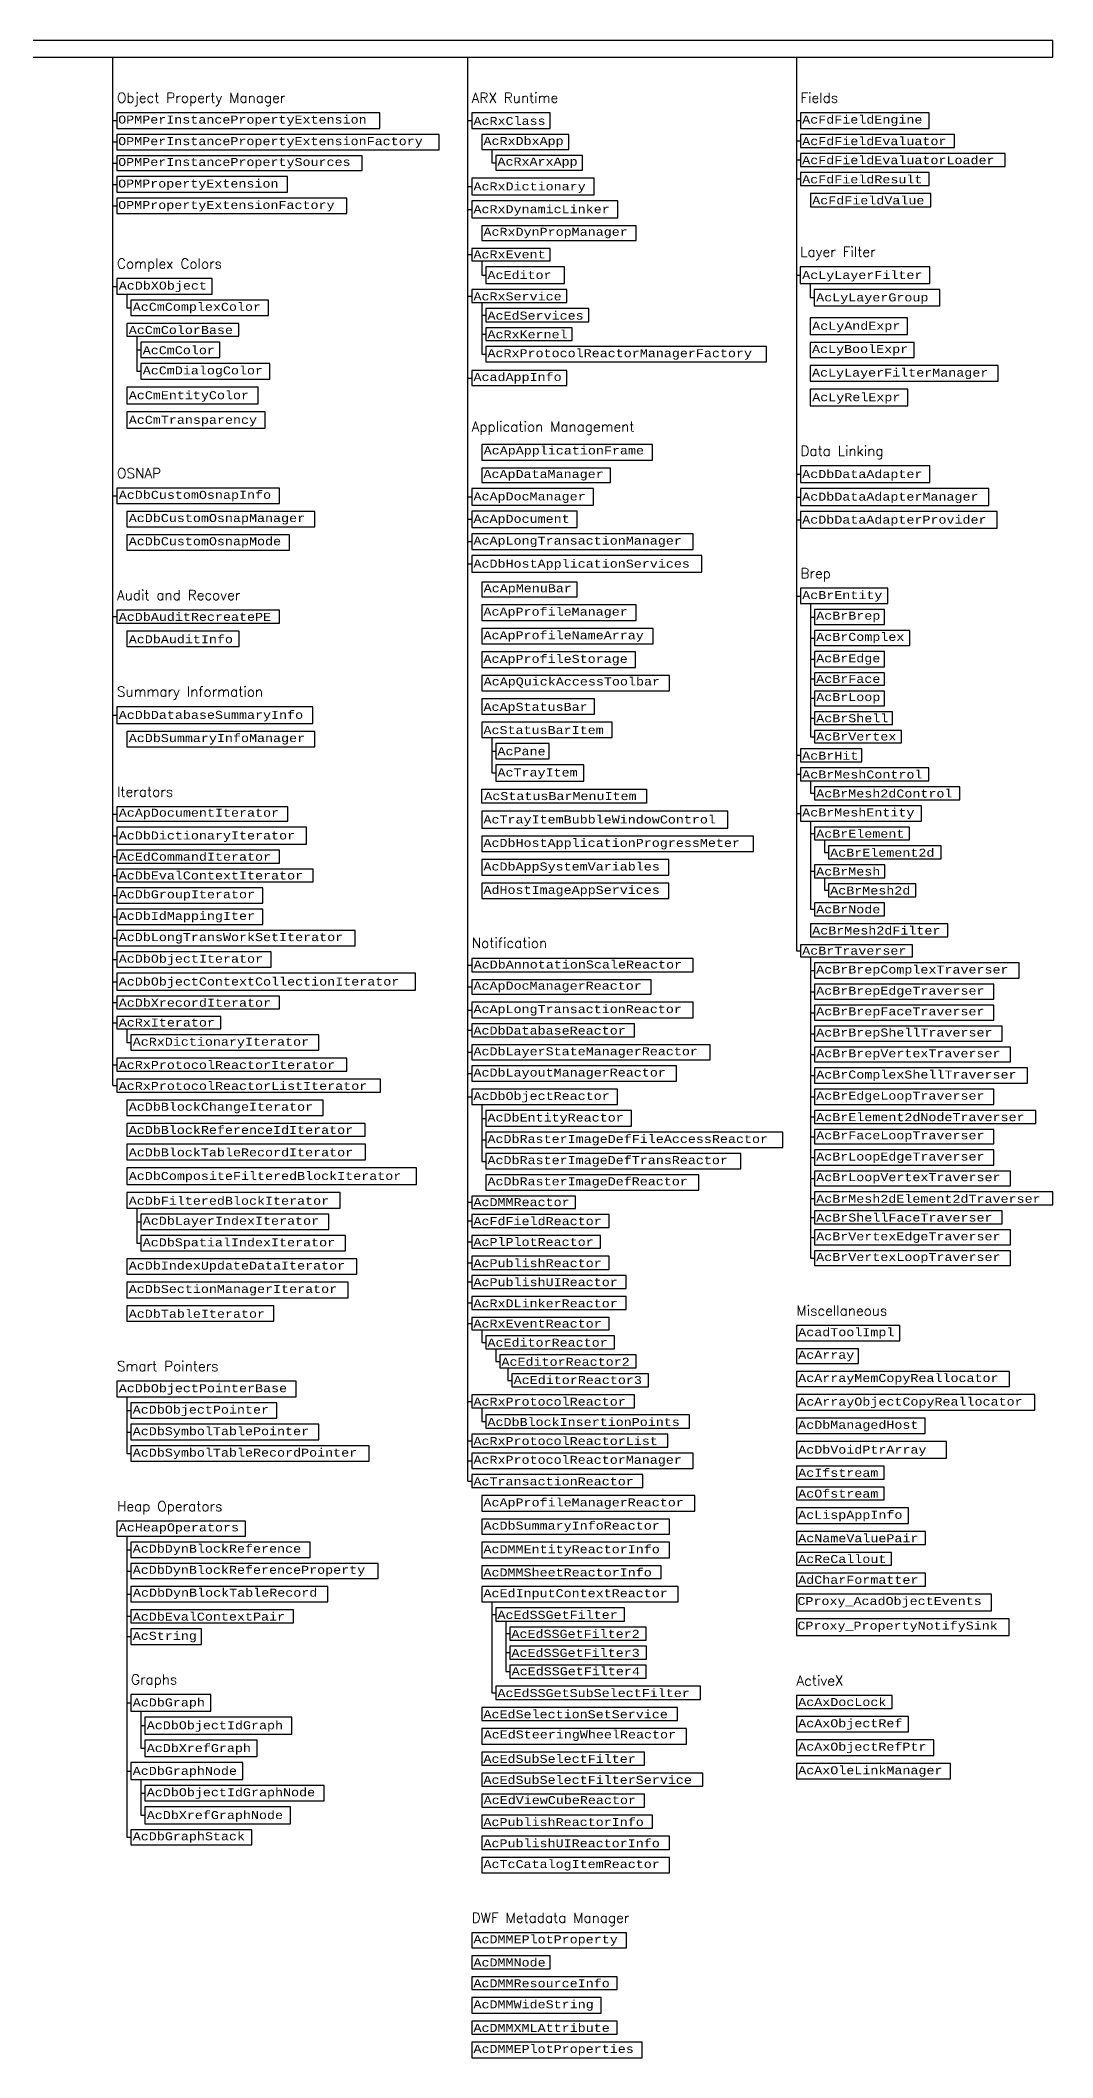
# Model space of a CAD drawing. Header units: inches. Extents: x 350 to 856, y -216 to 10.
# Drawn here: x 427.1 to 477.7, y -100.7 to 0.1 of the extents above; entities that cross this region are included whole.
import ezdxf

# ---------------------------------------------------------------- set-up
doc = ezdxf.new("R2010")
doc.units = ezdxf.units.IN
doc.header["$MEASUREMENT"] = 0
for name, color, linetype in [('Raptor Unmanaged', 7, 'Continuous'), ('Unmanaged', 7, 'Continuous'), ('Unmanaged w Wrappers', 3, 'Continuous')]:
    doc.layers.add(name, color=color, linetype=linetype)
doc.styles.add('Categories', font='romanc.shx', dxfattribs={"height": 0.5})
doc.styles.add('Unmanaged', font='COUR.TTF', dxfattribs={"height": 0.2})

msp = doc.modelspace()

# ---------------------------------------------------------------- linework, layer by layer
for p, q in [((430.74, -52.15), (430.74, -0.74)), ((448.48, -71.92), (448.48, -0.74)), ((464.92, -0.74), (464.92, -45.42)), ((430.74, -3.91), (430.94, -3.91)), ((448.48, -3.91), (448.68, -3.91)), ((464.92, -3.91), (465.12, -3.91)), ((430.74, -4.98), (430.94, -4.98)), ((464.92, -4.92), (465.12, -4.92)), ((430.74, -6.04), (430.94, -6.04)), ((449.68, -5.36), (449.68, -6.02)), ((449.68, -6.02), (449.88, -6.02)), ((464.92, -5.88), (465.12, -5.88)), ((464.92, -6.83), (465.12, -6.83)), ((430.74, -7.1), (430.94, -7.1)), ((448.48, -7.21), (448.68, -7.21)), ((430.74, -8.18), (430.94, -8.18)), ((448.48, -8.35), (448.68, -8.35)), ((448.48, -10.61), (448.68, -10.61)), ((449.18, -10.92), (449.18, -11.64)), ((449.18, -11.64), (449.38, -11.64)), ((464.91, -11.64), (465.11, -11.64)), ((465.61, -12.06), (465.61, -12.76)), ((430.74, -12.2), (430.94, -12.2)), ((431.44, -12.59), (431.44, -13.27)), ((448.48, -12.69), (448.68, -12.69)), ((449.18, -13.01), (449.18, -15.59)), ((465.61, -12.76), (465.81, -12.76)), ((431.44, -13.27), (431.64, -13.27)), ((449.18, -13.64), (449.38, -13.64)), ((431.94, -14.69), (431.94, -16.44)), ((449.18, -14.59), (449.38, -14.59)), ((431.94, -15.37), (432.14, -15.37)), ((449.18, -15.59), (449.38, -15.59)), ((431.94, -16.44), (432.14, -16.44)), ((448.48, -16.78), (448.68, -16.78)), ((464.92, -21.59), (465.12, -21.59)), ((430.74, -22.67), (430.94, -22.67)), ((448.48, -22.72), (448.68, -22.72)), ((464.92, -22.73), (465.12, -22.73)), ((448.48, -23.84), (448.68, -23.84)), ((464.92, -23.87), (465.12, -23.87)), ((448.48, -24.96), (448.68, -24.96)), ((448.48, -26.07), (448.68, -26.07)), ((464.92, -27.68), (465.12, -27.68)), ((465.62, -28.06), (465.62, -34.71)), ((430.74, -28.7), (430.94, -28.7)), ((465.62, -28.73), (465.82, -28.73)), ((465.62, -29.78), (465.82, -29.78)), ((465.62, -30.84), (465.82, -30.84)), ((465.62, -31.82), (465.82, -31.82)), ((465.62, -32.79), (465.82, -32.79)), ((430.74, -33.63), (430.94, -33.63)), ((465.62, -33.78), (465.82, -33.78)), ((449.68, -34.75), (449.68, -36.52)), ((465.62, -34.71), (465.82, -34.71)), ((449.68, -35.43), (449.88, -35.43)), ((464.92, -35.64), (465.12, -35.64)), ((449.68, -36.52), (449.88, -36.52)), ((464.92, -36.59), (465.12, -36.59)), ((465.62, -36.91), (465.62, -37.53)), ((465.62, -37.53), (465.82, -37.53)), ((430.74, -38.58), (430.94, -38.58)), ((464.92, -38.55), (465.12, -38.55)), ((465.62, -38.93), (465.62, -43.34)), ((430.74, -39.66), (430.94, -39.66)), ((465.62, -39.55), (465.82, -39.55)), ((466.32, -39.87), (466.32, -40.5)), ((430.74, -40.7), (430.94, -40.7)), ((466.32, -40.5), (466.52, -40.5)), ((430.74, -41.65), (430.94, -41.65)), ((465.62, -41.44), (465.82, -41.44)), ((466.32, -41.76), (466.32, -42.39)), ((430.74, -42.65), (430.94, -42.65)), ((465.62, -43.34), (465.82, -43.34)), ((466.32, -42.39), (466.52, -42.39)), ((430.74, -43.71), (430.94, -43.71)), ((430.74, -44.78), (430.94, -44.78)), ((430.74, -45.85), (430.94, -45.85)), ((448.48, -46.13), (448.68, -46.13)), ((464.92, -45.42), (465.12, -45.42)), ((465.62, -45.72), (465.62, -60.78)), ((430.74, -46.96), (430.94, -46.96)), ((448.48, -47.22), (448.68, -47.22)), ((465.62, -46.4), (465.82, -46.4)), ((430.74, -48), (430.94, -48)), ((448.48, -48.38), (448.68, -48.38)), ((465.62, -47.46), (465.82, -47.46)), ((430.74, -49.01), (430.94, -49.01)), ((431.44, -49.31), (431.44, -50)), ((448.48, -49.39), (448.68, -49.39)), ((465.62, -48.51), (465.82, -48.51)), ((431.44, -50), (431.64, -50)), ((465.62, -49.56), (465.82, -49.56)), ((430.74, -51.11), (430.94, -51.11)), ((448.48, -50.49), (448.68, -50.49)), ((465.62, -50.6), (465.82, -50.6)), ((430.74, -52.15), (430.94, -52.15)), ((448.48, -51.55), (448.68, -51.55)), ((465.62, -51.65), (465.82, -51.65)), ((448.48, -52.72), (448.68, -52.72)), ((449.18, -53.1), (449.18, -55.94)), ((465.62, -52.71), (465.82, -52.71)), ((449.18, -53.79), (449.38, -53.79)), ((465.62, -53.72), (465.82, -53.72)), ((449.18, -54.87), (449.38, -54.87)), ((465.62, -54.71), (465.82, -54.71)), ((449.18, -55.94), (449.38, -55.94)), ((465.62, -55.75), (465.82, -55.75)), ((465.62, -56.8), (465.82, -56.8)), ((431.94, -58.28), (431.94, -60.03)), ((448.48, -57.98), (448.68, -57.98)), ((448.48, -57.98), (448.68, -57.98)), ((448.48, -57.98), (448.68, -57.98)), ((465.62, -57.79), (465.82, -57.79)), ((431.94, -58.96), (432.14, -58.96)), ((448.48, -58.92), (448.68, -58.92)), ((465.62, -58.74), (465.82, -58.74)), ((431.94, -60.03), (432.14, -60.03)), ((448.48, -59.96), (448.68, -59.96)), ((465.62, -59.74), (465.82, -59.74)), ((448.48, -61.01), (448.68, -61.01)), ((465.62, -60.78), (465.82, -60.78)), ((448.48, -61.97), (448.68, -61.97)), ((448.48, -63.02), (448.68, -63.02)), ((448.48, -64.05), (448.68, -64.05)), ((449.18, -64.36), (449.18, -64.99)), ((449.18, -64.99), (449.38, -64.99)), ((449.88, -65.31), (449.88, -65.94)), ((449.88, -65.94), (450.08, -65.94)), ((450.48, -66.27), (450.48, -66.9)), ((450.48, -66.9), (450.68, -66.9)), ((431.44, -67.71), (431.44, -70.55)), ((431.44, -68.39), (431.64, -68.39)), ((448.48, -67.94), (448.68, -67.94)), ((449.18, -68.26), (449.18, -68.95)), ((431.44, -69.47), (431.64, -69.47)), ((449.18, -68.95), (449.38, -68.95)), ((431.44, -70.55), (431.64, -70.55)), ((448.48, -69.91), (448.68, -69.91)), ((448.48, -70.91), (448.68, -70.91)), ((448.48, -71.92), (448.68, -71.92)), ((431.44, -74.67), (431.44, -89.73)), ((431.44, -75.36), (431.64, -75.36)), ((431.44, -76.42), (431.64, -76.42)), ((431.44, -77.58), (431.64, -77.58)), ((449.68, -77.96), (449.68, -82.51)), ((449.68, -78.59), (449.88, -78.59)), ((431.44, -78.68), (431.64, -78.68)), ((450.38, -78.92), (450.38, -81.45)), ((450.38, -79.54), (450.58, -79.54)), ((431.44, -79.7), (431.64, -79.7)), ((450.38, -80.5), (450.58, -80.5)), ((450.38, -81.45), (450.58, -81.45)), ((449.68, -82.51), (449.88, -82.51)), ((431.44, -83.01), (431.64, -83.01)), ((432.14, -83.42), (432.14, -85.28)), ((432.14, -84.14), (432.34, -84.14)), ((432.14, -85.28), (432.34, -85.28)), ((431.44, -86.42), (431.64, -86.42)), ((432.14, -86.84), (432.14, -88.63)), ((432.14, -87.52), (432.34, -87.52)), ((432.14, -88.63), (432.34, -88.63)), ((431.44, -89.73), (431.64, -89.73))]:
    msp.add_line(p, q)
for points in [[(349.9, 0.1), (349.9, -0.74), (477.74, -0.74), (477.74, 0.1)], [(430.94, -3.52), (430.94, -4.3), (444.08, -4.3), (444.08, -3.52)], [(448.68, -3.52), (448.68, -4.3), (452.6, -4.3), (452.6, -3.52)], [(465.12, -3.52), (465.12, -4.3), (471.56, -4.3), (471.56, -3.52)], [(430.94, -4.6), (430.94, -5.37), (447.05, -5.37), (447.05, -4.6)], [(449.18, -4.6), (449.18, -5.36), (453.53, -5.36), (453.53, -4.6)], [(465.12, -4.6), (465.12, -5.25), (472.83, -5.25), (472.83, -4.6)], [(430.94, -5.67), (430.94, -6.41), (443.21, -6.41), (443.21, -5.67)], [(449.88, -5.66), (449.88, -6.39), (454.23, -6.39), (454.23, -5.66)], [(465.12, -5.55), (465.12, -6.21), (475.36, -6.21), (475.36, -5.55)], [(430.94, -6.71), (430.94, -7.49), (439.46, -7.49), (439.46, -6.71)], [(448.68, -6.79), (448.68, -7.63), (454.81, -7.63), (454.81, -6.79)], [(465.12, -6.51), (465.12, -7.16), (471.56, -7.16), (471.56, -6.51)], [(430.94, -7.79), (430.94, -8.56), (442.43, -8.56), (442.43, -7.79)], [(448.68, -7.93), (448.68, -8.77), (455.99, -8.77), (455.99, -7.93)], [(465.62, -7.56), (465.62, -8.22), (471.64, -8.22), (471.64, -7.56)], [(449.18, -9.17), (449.18, -9.9), (456.9, -9.9), (456.9, -9.17)], [(448.68, -10.3), (448.68, -10.92), (452.6, -10.92), (452.6, -10.3)], [(430.94, -11.81), (430.94, -12.59), (435.7, -12.59), (435.7, -11.81)], [(449.38, -11.22), (449.38, -12.06), (453.32, -12.06), (453.32, -11.22)], [(465.11, -11.22), (465.11, -12.06), (471.6, -12.06), (471.6, -11.22)], [(431.64, -12.89), (431.64, -13.65), (438.51, -13.65), (438.51, -12.89)], [(448.68, -12.36), (448.68, -13.01), (453.44, -13.01), (453.44, -12.36)], [(465.81, -12.36), (465.81, -13.17), (472.09, -13.17), (472.09, -12.36)], [(431.44, -14.05), (431.44, -14.69), (437.04, -14.69), (437.04, -14.05)], [(449.38, -13.31), (449.38, -13.97), (454.54, -13.97), (454.54, -13.31)], [(465.61, -13.77), (465.61, -14.6), (470.48, -14.6), (470.48, -13.77)], [(432.14, -14.99), (432.14, -15.76), (436.08, -15.76), (436.08, -14.99)], [(449.38, -14.27), (449.38, -14.91), (453.71, -14.91), (453.71, -14.27)], [(465.61, -15), (465.61, -15.76), (470.81, -15.76), (470.81, -15)], [(432.14, -16.06), (432.14, -16.83), (438.59, -16.83), (438.59, -16.06)], [(449.38, -15.21), (449.38, -15.97), (463.42, -15.97), (463.42, -15.21)], [(448.68, -16.4), (448.68, -17.16), (453.44, -17.16), (453.44, -16.4)], [(465.61, -16.16), (465.61, -16.94), (475.01, -16.94), (475.01, -16.16)], [(431.44, -17.23), (431.44, -18.07), (438, -18.07), (438, -17.23)], [(465.61, -17.34), (465.61, -18.17), (470.5, -18.17), (470.5, -17.34)], [(431.44, -18.47), (431.44, -19.29), (438.35, -19.29), (438.35, -18.47)], [(449.18, -20.1), (449.18, -20.88), (457.72, -20.88), (457.72, -20.1)], [(465.12, -21.17), (465.12, -22.01), (471.6, -22.01), (471.6, -21.17)], [(449.18, -21.28), (449.18, -22.01), (455.63, -22.01), (455.63, -21.28)], [(430.94, -22.29), (430.94, -23.05), (439.06, -23.05), (439.06, -22.29)], [(448.68, -22.31), (448.68, -23.13), (454.77, -23.13), (454.77, -22.31)], [(465.12, -22.31), (465.12, -23.15), (474.55, -23.15), (474.55, -22.31)], [(431.44, -23.45), (431.44, -24.22), (440.83, -24.22), (440.83, -23.45)], [(448.68, -23.43), (448.68, -24.25), (453.96, -24.25), (453.96, -23.43)], [(465.12, -23.45), (465.12, -24.29), (474.96, -24.29), (474.96, -23.45)], [(431.44, -24.62), (431.44, -25.38), (439.56, -25.38), (439.56, -24.62)], [(448.68, -24.57), (448.68, -25.35), (459.76, -25.35), (459.76, -24.57)], [(448.68, -25.65), (448.68, -26.49), (460.19, -26.49), (460.19, -25.65)], [(449.18, -26.99), (449.18, -27.72), (453.95, -27.72), (453.95, -26.99)], [(449.18, -28.12), (449.18, -28.9), (456.9, -28.9), (456.9, -28.12)], [(465.12, -27.29), (465.12, -28.06), (469.49, -28.06), (469.49, -27.29)], [(430.94, -28.38), (430.94, -29.03), (439.06, -29.03), (439.06, -28.38)], [(465.82, -28.36), (465.82, -29.1), (469.33, -29.1), (469.33, -28.36)], [(431.44, -29.43), (431.44, -30.21), (437.05, -30.21), (437.05, -29.43)], [(449.18, -29.3), (449.18, -30.07), (457.76, -30.07), (457.76, -29.3)], [(465.82, -29.4), (465.82, -30.16), (470.6, -30.16), (470.6, -29.4)], [(449.18, -30.47), (449.18, -31.25), (456.88, -31.25), (456.88, -30.47)], [(465.82, -30.46), (465.82, -31.22), (469.32, -31.22), (469.32, -30.46)], [(449.18, -31.65), (449.18, -32.42), (458.58, -32.42), (458.58, -31.65)], [(465.82, -31.52), (465.82, -32.13), (469.32, -32.13), (469.32, -31.52)], [(430.94, -33.21), (430.94, -34.05), (440.73, -34.05), (440.73, -33.21)], [(449.18, -32.82), (449.18, -33.59), (454.83, -33.59), (454.83, -32.82)], [(465.82, -32.43), (465.82, -33.16), (469.33, -33.16), (469.33, -32.43)], [(449.18, -33.99), (449.18, -34.75), (455.71, -34.75), (455.71, -33.99)], [(465.82, -33.46), (465.82, -34.1), (469.73, -34.1), (469.73, -33.46)], [(431.44, -34.45), (431.44, -35.21), (440.83, -35.21), (440.83, -34.45)], [(449.88, -35.05), (449.88, -35.81), (452.56, -35.81), (452.56, -35.05)], [(465.82, -34.4), (465.82, -35.01), (470.18, -35.01), (470.18, -34.4)], [(449.88, -36.11), (449.88, -36.93), (454.29, -36.93), (454.29, -36.11)], [(465.12, -35.31), (465.12, -35.97), (468.2, -35.97), (468.2, -35.31)], [(465.12, -36.27), (465.12, -36.91), (471.55, -36.91), (471.55, -36.27)], [(465.82, -37.21), (465.82, -37.86), (473.09, -37.86), (473.09, -37.21)], [(430.94, -38.21), (430.94, -38.94), (439.49, -38.94), (439.49, -38.21)], [(449.18, -38.04), (449.18, -37.33), (457.43, -37.33), (457.43, -38.04)], [(465.12, -38.16), (465.12, -38.93), (471.17, -38.93), (471.17, -38.16)], [(430.94, -39.24), (430.94, -40.08), (440.42, -40.08), (440.42, -39.24)], [(449.18, -38.44), (449.18, -39.28), (461.49, -39.28), (461.49, -38.44)], [(465.82, -39.23), (465.82, -39.87), (470.58, -39.87), (470.58, -39.23)], [(449.18, -39.68), (449.18, -40.45), (462.78, -40.45), (462.78, -39.68)], [(466.52, -40.17), (466.52, -40.82), (472.16, -40.82), (472.16, -40.17)], [(430.94, -40.38), (430.94, -41.03), (439.07, -41.03), (439.07, -40.38)], [(430.94, -41.33), (430.94, -41.97), (440.75, -41.97), (440.75, -41.33)], [(449.18, -40.85), (449.18, -41.63), (458.54, -41.63), (458.54, -40.85)], [(465.82, -41.12), (465.82, -41.76), (469.34, -41.76), (469.34, -41.12)], [(430.94, -42.27), (430.94, -43.03), (438.23, -43.03), (438.23, -42.27)], [(449.18, -42.03), (449.18, -42.8), (458.54, -42.8), (458.54, -42.03)], [(466.52, -42.06), (466.52, -42.72), (470.9, -42.72), (470.9, -42.06)], [(430.94, -43.33), (430.94, -44.1), (438.23, -44.1), (438.23, -43.33)], [(465.82, -43.02), (465.82, -43.66), (469.32, -43.66), (469.32, -43.02)], [(465.62, -44.06), (465.62, -44.71), (472.49, -44.71), (472.49, -44.06)], [(430.94, -44.4), (430.94, -45.16), (442.86, -45.16), (442.86, -44.4)], [(465.12, -45.11), (465.12, -45.72), (470.73, -45.72), (470.73, -45.11)], [(430.94, -45.46), (430.94, -46.24), (438.65, -46.24), (438.65, -45.46)], [(448.68, -45.8), (448.68, -46.46), (459.76, -46.46), (459.76, -45.8)], [(465.82, -46.02), (465.82, -46.78), (476.06, -46.78), (476.06, -46.02)], [(430.94, -46.54), (430.94, -47.38), (445.87, -47.38), (445.87, -46.54)], [(448.68, -46.86), (448.68, -47.59), (457.66, -47.59), (457.66, -46.86)], [(465.82, -47.08), (465.82, -47.84), (474.79, -47.84), (474.79, -47.08)], [(430.94, -47.68), (430.94, -48.32), (439.07, -48.32), (439.07, -47.68)], [(448.68, -47.99), (448.68, -48.77), (459.76, -48.77), (459.76, -47.99)], [(465.82, -48.14), (465.82, -48.88), (474.79, -48.88), (474.79, -48.14)], [(430.94, -48.7), (430.94, -49.31), (436.13, -49.31), (436.13, -48.7)], [(448.68, -49.07), (448.68, -49.71), (456.82, -49.71), (456.82, -49.07)], [(465.82, -49.18), (465.82, -49.94), (475.21, -49.94), (475.21, -49.18)], [(431.64, -49.61), (431.64, -50.39), (441.03, -50.39), (441.03, -49.61)], [(448.68, -50.11), (448.68, -50.87), (460.6, -50.87), (460.6, -50.11)], [(465.82, -50.24), (465.82, -50.97), (475.63, -50.97), (475.63, -50.24)], [(430.94, -50.79), (430.94, -51.43), (442.43, -51.43), (442.43, -50.79)], [(448.68, -51.17), (448.68, -51.93), (458.92, -51.93), (458.92, -51.17)], [(465.82, -51.27), (465.82, -52.03), (476.48, -52.03), (476.48, -51.27)], [(430.94, -51.83), (430.94, -52.48), (444.12, -52.48), (444.12, -51.83)], [(448.68, -52.33), (448.68, -53.1), (455.97, -53.1), (455.97, -52.33)], [(465.82, -52.33), (465.82, -53.09), (474.79, -53.09), (474.79, -52.33)], [(431.44, -52.88), (431.44, -53.64), (441.25, -53.64), (441.25, -52.88)], [(449.38, -53.4), (449.38, -54.18), (456.67, -54.18), (456.67, -53.4)], [(465.82, -53.39), (465.82, -54.04), (476.9, -54.04), (476.9, -53.39)], [(431.44, -54.04), (431.44, -54.68), (443.36, -54.68), (443.36, -54.04)], [(465.82, -54.34), (465.82, -55.07), (474.79, -55.07), (474.79, -54.34)], [(431.44, -55.08), (431.44, -55.86), (443.37, -55.86), (443.37, -55.08)], [(449.38, -54.48), (449.38, -55.25), (464.24, -55.25), (464.24, -54.48)], [(465.82, -55.37), (465.82, -56.13), (474.79, -56.13), (474.79, -55.37)], [(431.44, -56.26), (431.44, -57.1), (445.92, -57.1), (445.92, -56.26)], [(449.38, -55.55), (449.38, -56.32), (462.14, -56.32), (462.14, -55.55)], [(465.82, -56.43), (465.82, -57.17), (475.63, -57.17), (475.63, -56.43)], [(449.38, -56.62), (449.38, -57.38), (460.04, -57.38), (460.04, -56.62)], [(465.82, -57.47), (465.82, -58.12), (477.74, -58.12), (477.74, -57.47)], [(431.44, -57.5), (431.44, -58.28), (442.1, -58.28), (442.1, -57.5)], [(448.68, -57.68), (448.68, -58.29), (453.87, -58.29), (453.87, -57.68)], [(465.82, -58.42), (465.82, -59.06), (475.21, -59.06), (475.21, -58.42)], [(432.14, -58.58), (432.14, -59.34), (441.53, -59.34), (441.53, -58.58)], [(448.68, -58.59), (448.68, -59.24), (455.55, -59.24), (455.55, -58.59)], [(465.82, -59.36), (465.82, -60.12), (475.63, -60.12), (475.63, -59.36)], [(432.14, -59.64), (432.14, -60.42), (442.37, -60.42), (442.37, -59.64)], [(448.68, -59.64), (448.68, -60.28), (455.13, -60.28), (455.13, -59.64)], [(465.82, -60.42), (465.82, -61.15), (475.63, -61.15), (475.63, -60.42)], [(431.44, -60.82), (431.44, -61.58), (442.93, -61.58), (442.93, -60.82)], [(448.68, -60.68), (448.68, -61.34), (455.55, -61.34), (455.55, -60.68)], [(431.44, -61.98), (431.44, -62.76), (442.51, -62.76), (442.51, -61.98)], [(448.68, -61.64), (448.68, -62.29), (456.4, -62.29), (456.4, -61.64)], [(431.44, -63.16), (431.44, -63.93), (438.79, -63.93), (438.79, -63.16)], [(448.68, -62.69), (448.68, -63.35), (456.4, -63.35), (456.4, -62.69)], [(448.68, -63.75), (448.68, -64.36), (455.55, -64.36), (455.55, -63.75)], [(464.92, -64.15), (464.92, -64.91), (470.09, -64.91), (470.09, -64.15)], [(449.38, -64.66), (449.38, -65.31), (455.83, -65.31), (455.83, -64.66)], [(464.92, -65.31), (464.92, -66.04), (468.03, -66.04), (468.03, -65.31)], [(450.08, -65.61), (450.08, -66.27), (456.91, -66.27), (456.91, -65.61)], [(464.92, -66.44), (464.92, -67.2), (475.58, -67.2), (475.58, -66.44)], [(430.94, -66.93), (430.94, -67.71), (439.9, -67.71), (439.9, -66.93)], [(450.68, -66.57), (450.68, -67.22), (457.52, -67.22), (457.52, -66.57)], [(431.64, -68.01), (431.64, -68.78), (438.93, -68.78), (438.93, -68.01)], [(448.68, -67.62), (448.68, -68.26), (456.82, -68.26), (456.82, -67.62)], [(464.92, -67.6), (464.92, -68.38), (476.84, -68.38), (476.84, -67.6)], [(431.64, -69.08), (431.64, -69.86), (441.03, -69.86), (441.03, -69.08)], [(448.68, -69.58), (448.68, -70.23), (458.49, -70.23), (458.49, -69.58)], [(449.38, -68.62), (449.38, -69.28), (459.58, -69.28), (459.58, -68.62)], [(464.92, -68.78), (464.92, -69.54), (471.36, -69.54), (471.36, -68.78)], [(431.64, -70.16), (431.64, -70.93), (443.56, -70.93), (443.56, -70.16)], [(448.68, -70.53), (448.68, -71.29), (459.76, -71.29), (459.76, -70.53)], [(464.92, -69.94), (464.92, -70.78), (472.42, -70.78), (472.42, -69.94)], [(448.68, -71.59), (448.68, -72.25), (457.24, -72.25), (457.24, -71.59)], [(464.92, -71.18), (464.92, -71.82), (469.31, -71.82), (469.31, -71.18)], [(464.92, -72.22), (464.92, -72.86), (469.31, -72.86), (469.31, -72.22)], [(449.18, -72.65), (449.18, -73.42), (459.84, -73.42), (459.84, -72.65)], [(464.92, -73.26), (464.92, -74.04), (470.52, -74.04), (470.52, -73.26)], [(430.94, -73.93), (430.94, -74.67), (437.36, -74.67), (437.36, -73.93)], [(449.18, -73.82), (449.18, -74.58), (458.58, -74.58), (458.58, -73.82)], [(464.92, -74.44), (464.92, -75.09), (471.37, -75.09), (471.37, -74.44)], [(431.64, -74.97), (431.64, -75.74), (440.6, -75.74), (440.6, -74.97)], [(449.18, -74.98), (449.18, -75.76), (458.57, -75.76), (458.57, -74.98)], [(464.92, -75.49), (464.92, -76.13), (469.68, -76.13), (469.68, -75.49)], [(431.64, -76.04), (431.64, -76.8), (444, -76.8), (444, -76.04)], [(449.18, -76.16), (449.18, -76.8), (458.15, -76.8), (458.15, -76.16)], [(464.92, -76.53), (464.92, -77.17), (471.37, -77.17), (471.37, -76.53)], [(431.64, -77.2), (431.64, -77.96), (441.48, -77.96), (441.48, -77.2)], [(449.18, -77.2), (449.18, -77.96), (459, -77.96), (459, -77.2)], [(464.92, -77.57), (464.92, -78.41), (474.67, -78.41), (474.67, -77.57)], [(431.64, -78.36), (431.64, -79.01), (439.77, -79.01), (439.77, -78.36)], [(449.88, -78.26), (449.88, -78.92), (456.33, -78.92), (456.33, -78.26)], [(431.64, -79.31), (431.64, -80.09), (435.16, -80.09), (435.16, -79.31)], [(450.58, -79.22), (450.58, -79.87), (457.41, -79.87), (457.41, -79.22)], [(464.92, -78.81), (464.92, -79.65), (475.56, -79.65), (475.56, -78.81)], [(450.58, -80.17), (450.58, -80.83), (457.42, -80.83), (457.42, -80.17)], [(450.58, -81.13), (450.58, -81.78), (457.41, -81.78), (457.41, -81.13)], [(431.64, -82.59), (431.64, -83.42), (435.63, -83.42), (435.63, -82.59)], [(449.88, -82.18), (449.88, -82.84), (460.12, -82.84), (460.12, -82.18)], [(464.92, -82.65), (464.92, -83.29), (469.71, -83.29), (469.71, -82.65)], [(449.18, -83.24), (449.18, -83.89), (458.98, -83.89), (458.98, -83.24)], [(464.92, -83.69), (464.92, -84.46), (470.53, -84.46), (470.53, -83.69)], [(432.34, -83.72), (432.34, -84.57), (439.69, -84.57), (439.69, -83.72)], [(449.18, -84.29), (449.18, -85.07), (459.42, -85.07), (459.42, -84.29)], [(432.34, -84.87), (432.34, -85.7), (437.95, -85.7), (437.95, -84.87)], [(449.18, -85.47), (449.18, -86.12), (457.32, -86.12), (457.32, -85.47)], [(464.92, -84.86), (464.92, -85.64), (471.79, -85.64), (471.79, -84.86)], [(431.64, -86), (431.64, -86.84), (437.24, -86.84), (437.24, -86)], [(449.18, -86.52), (449.18, -87.17), (460.24, -87.17), (460.24, -86.52)], [(464.92, -86.04), (464.92, -86.81), (472.63, -86.81), (472.63, -86.04)], [(432.34, -87.14), (432.34, -87.91), (441.3, -87.91), (441.3, -87.14)], [(449.18, -87.57), (449.18, -88.23), (457.32, -88.23), (457.32, -87.57)], [(432.34, -88.21), (432.34, -89.05), (439.61, -89.05), (439.61, -88.21)], [(449.18, -88.63), (449.18, -89.28), (457.73, -89.28), (457.73, -88.63)], [(431.64, -89.35), (431.64, -90.11), (437.69, -90.11), (437.69, -89.35)], [(449.18, -89.68), (449.18, -90.34), (458.57, -90.34), (458.57, -89.68)], [(449.18, -90.74), (449.18, -91.5), (458.58, -91.5), (458.58, -90.74)], [(448.68, -94.5), (448.68, -95.26), (456.42, -95.26), (456.42, -94.5)], [(448.68, -95.66), (448.68, -96.3), (452.6, -96.3), (452.6, -95.66)], [(448.68, -96.7), (448.68, -97.34), (455.96, -97.34), (455.96, -96.7)], [(448.68, -97.74), (448.68, -98.52), (455.15, -98.52), (455.15, -97.74)], [(448.68, -98.92), (448.68, -99.57), (455.96, -99.57), (455.96, -98.92)], [(448.68, -99.97), (448.68, -100.75), (457.2, -100.75), (457.2, -99.97)]]:
    msp.add_lwpolyline(points, close=True)

# ---------------------------------------------------------------- texts
at = {"color": 1, "char_height": 0.5, "attachment_point": 1, "style": 'Categories'}
for s, insert, width in [('Object Property Manager', (430.94, -2.52), 13.1494), ('ARX Runtime', (448.68, -2.52), 5.2981), ('Fields', (465.12, -2.52), 6.4427), ('Complex Colors', (430.94, -10.81), 6.5312), ('Layer Filter', (465.11, -10.22), 5.2005), ('Application Management', (448.68, -18.96), 11.3051), ('OSNAP', (430.94, -21.29), 8.1279), ('Brep', (465.12, -26.29), 4.3778), ('Audit and Recover', (430.94, -27.38), 8.1234), ('Summary Information', (430.94, -32.21), 10.0376), ('Iterators', (430.94, -37.21), 8.5583), ('Notification', (448.68, -44.77), 8.9785), ('Miscellaneous', (464.92, -63.15), 3.1173), ('Smart Pointers', (430.94, -65.93), 8.9638), ('Heap Operators', (430.94, -72.93), 6.426), ('Graphs', (431.64, -81.59), 4.7785), ('ActiveX', (464.92, -81.65), 4.7962), ('DWF Metadata Manager', (448.68, -93.5), 10.9997)]:
    msp.add_mtext(s, dxfattribs=dict(at, insert=insert, width=width))
at = {"insert": (465.12, -20.17), "char_height": 0.5, "width": 6.4812, "attachment_point": 1, "style": 'Categories'}
msp.add_mtext('{\\C1;Data Linking}', dxfattribs=at)
at = {"layer": 'Raptor Unmanaged', "char_height": 0.4, "attachment_point": 1}
for s, insert in [('{\\Fcourier new;AcApApplicationFrame}', (449.28, -20.2)), ('{\\Fcourier new;AcApMenuBar}', (449.28, -27.09)), ('{\\Fcourier new;AcApQuickAccessToolbar}', (449.28, -31.75)), ('{\\Fcourier new;AcDbAnnotationScaleReactor}', (448.78, -45.9)), ('{\\Fcourier new;AcEditorReactor3}', (450.78, -66.67)), ('{\\Fcourier new;AcDbDynBlockTableRecord}', (431.74, -77.3)), ('{\\Fcourier new;AcEdSSGetFilter4}', (450.68, -81.23)), ('{\\Fcourier new;AcEdSteeringWheelReactor}', (449.28, -84.39)), ('{\\Fcourier new;AcEdViewCubeReactor}', (449.28, -87.67))]:
    msp.add_mtext(s, dxfattribs=dict(at, insert=insert))
at = {"layer": 'Unmanaged', "style": 'Unmanaged'}
for s, p in [('OPMPerInstancePropertyExtension', (431, -4.06)), ('AcFdFieldEngine', (465.21, -4.06)), ('OPMPerInstancePropertyExtensionFactory', (431, -5.14)), ('AcRxDbxApp', (449.27, -5.13)), ('AcFdFieldEvaluator', (465.21, -5.14)), ('OPMPerInstancePropertySources', (431, -6.18)), ('AcRxArxApp', (449.97, -6.16)), ('AcFdFieldEvaluatorLoader', (465.21, -6.09)), ('OPMPropertyExtension', (431, -7.26)), ('AcFdFieldResult', (465.21, -7.05)), ('OPMPropertyExtensionFactory', (431, -8.33)), ('AcFdFieldValue', (465.71, -8.1)), ('AcRxDynPropManager', (449.27, -9.67)), ('AcRxEvent', (448.77, -10.8)), ('AcDbXObject', (431.03, -12.36)), ('AcCmComplexColor', (431.73, -13.42)), ('AcRxService', (448.77, -12.9)), ('AcEdServices', (449.47, -13.86)), ('AcCmColorBase', (431.53, -14.58)), ('AcRxKernel', (449.47, -14.8)), ('AcLyBoolExpr', (465.7, -15.53)), ('AcRxProtocolReactorManagerFactory', (449.47, -15.74)), ('AcCmDialogColor', (432.23, -16.6)), ('AcadAppInfo', (448.77, -16.93)), ('AcLyLayerFilterManager', (465.7, -16.71)), ('AcApDataManager', (449.27, -21.78)), ('AcDbCustomOsnapInfo', (431.03, -22.82)), ('AcDbCustomOsnapManager', (431.53, -23.98)), ('AcDbCustomOsnapMode', (431.53, -25.14)), ('AcApLongTransactionManager', (448.77, -25.11)), ('AcApProfileManager', (449.27, -28.66)), ('AcBrEntity', (465.21, -27.83)), ('AcDbAuditRecreatePE', (431.03, -28.92)), ('AcBrBrep', (465.91, -28.86)), ('AcApProfileNameArray', (449.27, -29.84)), ('AcBrComplex', (465.91, -29.92)), ('AcApProfileStorage', (449.27, -31.02)), ('AcBrEdge', (465.91, -30.99)), ('AcBrFace', (465.91, -32.02)), ('AcBrLoop', (465.91, -32.93)), ('AcBrShell', (465.91, -33.99)), ('AcDbSummaryInfoManager', (431.53, -34.98)), ('AcBrVertex', (465.91, -34.9)), ('AcBrHit', (465.21, -35.86)), ('AcBrMeshControl', (465.21, -36.8)), ('AcBrMesh2dControl', (465.91, -37.75)), ('AcApDocumentIterator', (431.03, -38.71)), ('AcStatusBarMenuItem', (449.31, -37.88)), ('AcBrMeshEntity', (465.21, -38.7)), ('AcBrElement', (465.91, -39.76)), ('AcDbHostApplicationProgressMeter', (449.27, -40.22)), ('AcBrElement2d', (466.61, -40.71)), ('AcEdCommandIterator', (431.03, -40.91)), ('AcDbAppSystemVariables', (449.27, -41.4)), ('AcBrMesh', (465.91, -41.65)), ('AcDbEvalContextIterator', (431.03, -41.85)), ('AcDbGroupIterator', (431.03, -42.79)), ('AdHostImageAppServices', (449.27, -42.57)), ('AcBrMesh2d', (466.61, -42.6)), ('AcBrNode', (465.91, -43.54)), ('AcDbIdMappingIter', (431.03, -43.87)), ('AcBrMesh2dFilter', (465.71, -44.6)), ('AcDbLongTransWorkSetIterator', (431.03, -44.93)), ('AcBrTraverser', (465.21, -45.61)), ('AcDbObjectIterator', (431.03, -46.01)), ('AcBrBrepComplexTraverser', (465.91, -46.55)), ('AcApDocManagerReactor', (448.77, -47.36)), ('AcBrBrepEdgeTraverser', (465.91, -47.61)), ('AcDbXrecordIterator', (431.03, -48.21)), ('AcApLongTransactionReactor', (448.77, -48.53)), ('AcBrBrepFaceTraverser', (465.91, -48.64)), ('AcRxIterator', (431.03, -49.2)), ('AcDbDatabaseReactor', (448.77, -49.6)), ('AcBrBrepShellTraverser', (465.91, -49.7)), ('AcRxDictionaryIterator', (431.73, -50.16)), ('AcDbLayerStateManagerReactor', (448.77, -50.64)), ('AcBrBrepVertexTraverser', (465.91, -50.74)), ('AcRxProtocolReactorIterator', (431.03, -51.32)), ('AcDbLayoutManagerReactor', (448.77, -51.7)), ('AcBrComplexShellTraverser', (465.91, -51.8)), ('AcRxProtocolReactorListIterator', (431.03, -52.37)), ('AcDbObjectReactor', (448.77, -52.87)), ('AcBrEdgeLoopTraverser', (465.91, -52.86)), ('AcDbBlockChangeIterator', (431.53, -53.41)), ('AcDbBlockReferenceIdIterator', (431.53, -54.57)), ('AcDbEntityReactor', (449.47, -53.95)), ('AcBrElement2dNodeTraverser', (465.91, -53.93)), ('AcBrFaceLoopTraverser', (465.91, -54.84)), ('AcDbRasterImageDefFileAccessReactor', (449.47, -55.02)), ('AcBrLoopEdgeTraverser', (465.91, -55.9)), ('AcDbRasterImageDefTransReactor', (449.47, -56.08)), ('AcDbRasterImageDefReactor', (449.47, -57.14)), ('AcBrLoopVertexTraverser', (465.91, -56.93)), ('AcDMMReactor', (448.77, -58.18)), ('AcBrMesh2dElement2dTraverser', (465.91, -58.01)), ('AcDbLayerIndexIterator', (432.23, -59.11)), ('AcFdFieldReactor', (448.77, -59.13)), ('AcBrShellFaceTraverser', (465.91, -58.95)), ('AcBrVertexEdgeTraverser', (465.91, -59.89)), ('AcDbSpatialIndexIterator', (432.23, -60.19)), ('AcPlPlotReactor', (448.77, -60.17)), ('AcDbIndexUpdateDataIterator', (431.53, -61.35)), ('AcPublishReactor', (448.77, -61.23)), ('AcBrVertexLoopTraverser', (465.91, -60.92)), ('AcDbSectionManagerIterator', (431.53, -62.52)), ('AcPublishUIReactor', (448.77, -62.18)), ('AcRxDLinkerReactor', (448.77, -63.24)), ('AcRxEventReactor', (448.77, -64.25)), ('AcadToolImpl', (465.01, -64.68)), ('AcEditorReactor', (449.47, -65.2)), ('AcArray', (465.01, -65.81)), ('AcEditorReactor2', (450.17, -66.16)), ('AcArrayMemCopyReallocator', (465.01, -66.97)), ('AcDbObjectPointerBase', (431.03, -67.48)), ('AcDbObjectPointer', (431.73, -68.55)), ('AcRxProtocolReactor', (448.77, -68.15)), ('AcArrayObjectCopyReallocator', (465.01, -68.15)), ('AcDbSymbolTablePointer', (431.73, -69.63)), ('AcDbBlockInsertionPoints', (449.47, -69.17)), ('AcDbManagedHost', (465.01, -69.31)), ('AcDbSymbolTableRecordPointer', (431.73, -70.7)), ('AcRxProtocolReactorList', (448.77, -70.12)), ('AcRxProtocolReactorManager', (448.77, -71.06)), ('AcIfstream', (465.01, -71.71)), ('AcTransactionReactor', (448.77, -72.14)), ('AcOfstream', (465.01, -72.75)), ('AcApProfileManagerReactor', (449.27, -73.19)), ('AcLispAppInfo', (465.01, -73.81)), ('AcHeapOperators', (431.03, -74.44)), ('AcDbSummaryInfoReactor', (449.27, -74.35)), ('AcNameValuePair', (465.01, -74.98)), ('AcDbDynBlockReference', (431.73, -75.5)), ('AcDMMEntityReactorInfo', (449.27, -75.53)), ('AcReCallout', (465.01, -76.02)), ('AcDbDynBlockReferenceProperty', (431.73, -76.56)), ('AcDMMSheetReactorInfo', (449.27, -76.69)), ('AdCharFormatter', (465.01, -77.06)), ('AcEdInputContextReactor', (449.27, -77.73)), ('AcDbEvalContextPair', (431.73, -78.9)), ('AcEdSSGetFilter', (449.97, -78.81)), ('CProxy_AcadObjectEvents', (464.97, -78.12)), ('AcString', (431.73, -79.86)), ('AcEdSSGetFilter2', (450.67, -79.76)), ('CProxy_PropertyNotifySink', (464.97, -79.35)), ('AcEdSSGetFilter3', (450.67, -80.71)), ('AcEdSSGetSubSelectFilter', (449.97, -82.72)), ('AcEdSelectionSetService', (449.27, -83.78)), ('AcAxDocLock', (465.01, -83.17)), ('AcAxObjectRef', (465.01, -84.23)), ('AcEdSubSelectFilter', (449.27, -86.01)), ('AcAxObjectRefPtr', (465.01, -85.4)), ('AcEdSubSelectFilterService', (449.27, -87.06)), ('AcAxOleLinkManager', (465.01, -86.58)), ('AcDbObjectIdGraphNode', (432.43, -87.68)), ('AcPublishReactorInfo', (449.27, -89.17)), ('AcDbGraphStack', (431.73, -89.88)), ('AcPublishUIReactorInfo', (449.27, -90.23)), ('AcTcCatalogItemReactor', (449.27, -91.27)), ('AcDMMEPlotProperty', (448.77, -95.03)), ('AcDMMNode', (448.77, -96.19)), ('AcDMMResourceInfo', (448.77, -97.23)), ('AcDMMWideString', (448.77, -98.28)), ('AcDMMXMLAttribute', (448.77, -99.46)), ('AcDMMEPlotProperties', (448.77, -100.51))]:
    msp.add_text(s, height=0.4, dxfattribs=at).set_placement(p)
at = {"layer": 'Unmanaged w Wrappers', "style": 'Unmanaged'}
for s, p in [('AcRxClass', (448.77, -4.13)), ('AcRxDictionary', (448.77, -7.4)), ('AcRxDynamicLinker', (448.77, -8.54)), ('AcEditor', (449.47, -11.83)), ('AcLyLayerFilter', (465.21, -11.83)), ('AcLyLayerGroup', (465.91, -12.95)), ('AcLyAndExpr', (465.71, -14.37)), ('AcCmColor', (432.23, -15.59)), ('AcCmEntityColor', (431.53, -17.84)), ('AcLyRelExpr', (465.71, -17.94)), ('AcCmTransparency', (431.53, -19.07)), ('AcDbDataAdapter', (465.21, -21.78)), ('AcApDocManager', (448.77, -22.9)), ('AcDbDataAdapterManager', (465.21, -22.91)), ('AcApDocument', (448.77, -24.02)), ('AcDbDataAdapterProvider', (465.21, -24.06)), ('AcDbHostApplicationServices', (448.77, -26.26)), ('AcDbAuditInfo', (431.53, -30.04)), ('AcApStatusBar', (449.27, -33.42)), ('AcDbDatabaseSummaryInfo', (431.03, -33.82)), ('AcStatusBarItem', (449.27, -34.58)), ('AcPane', (449.97, -35.64)), ('AcTrayItem', (449.97, -36.7)), ('AcTrayItemBubbleWindowControl', (449.27, -39.05)), ('AcDbDictionaryIterator', (431.03, -39.85)), ('AcDbObjectContextCollectionIterator', (431.03, -47.15)), ('AcDbBlockTableRecordIterator', (431.53, -55.69)), ('AcDbCompositeFilteredBlockIterator', (431.53, -56.87)), ('AcDbFilteredBlockIterator', (431.53, -58.11)), ('AcDbTableIterator', (431.53, -63.76)), ('AcDbVoidPtrArray', (465.01, -70.55)), ('AcDbGraph', (431.73, -83.19)), ('AcDbObjectIdGraph', (432.43, -84.33)), ('AcDbXrefGraph', (432.43, -85.47)), ('AcDbGraphNode', (431.73, -86.61)), ('AcDbXrefGraphNode', (432.43, -88.82))]:
    msp.add_text(s, height=0.4, dxfattribs=at).set_placement(p)

doc.saveas('drawing.dxf')
